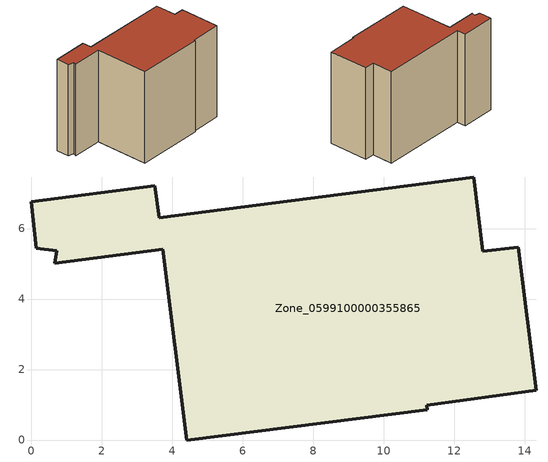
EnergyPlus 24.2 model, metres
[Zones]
Zone_0599100000355865
 floor ground (C_G): 11.24,0.86 4.42,0 3.74,5.41 0.67,5.01 0.73,5.37 0.15,5.44 0,6.76 3.51,7.21 3.63,6.3 12.56,7.46 12.82,5.35 13.82,5.46 14.34,1.42 11.22,0.98 z0
 wall outside (C_F): 0.73,5.37 0.67,5.01 3.74,5.41 4.42,0 11.24,0.86 11.22,0.98 14.34,1.42 13.82,5.46 12.82,5.35 12.56,7.46 3.63,6.3 3.51,7.21 0,6.76 0.15,5.44 0.73,5.37 z0:9.6
 roof outside (C_R): 4.42,0 11.24,0.86 11.22,0.98 14.34,1.42 13.82,5.46 12.82,5.35 12.56,7.46 3.63,6.3 3.51,7.21 0,6.76 0.15,5.44 0.73,5.37 0.67,5.01 3.74,5.41 z9.6
[BUILDING]
Pand.0599100000355865: North Axis=0; Terrain=City; Loads Convergence Tolerance Value=0.04; Temperature Convergence Tolerance Value=0.4; Solar Distribution=FullExterior; Maximum Number of Warmup Days=25; Minimum Number of Warmup Days=1
[Site:Location]
Rotterdam.The.Hague.AP_ZH_NLD Design_Conditions: Latitude=51.96; Longitude=4.45; Time Zone=1; Elevation=-4.5
[SITE:GROUNDTEMPERATURE:BUILDINGSURFACE]
18, 18, 18, 18, 18, 18, 18, 18, 18, 18, 18, 18
[MATERIAL] Thermal Absorptance=0.9; Solar Absorptance=0.7; Visible Absorptance=0.7
Name | Roughness | Thickness | Conductivity | Density | Specific Heat
G.TC.1992-2005 | MediumSmooth | 0.15 | 0.06 | 540 | 1210
F.TC.1992-2005 | Rough | 0.3 | 0.12 | 1920 | 840
R.TC.1992-2005 | MediumRough | 0.2 | 0.08 | 1500 | 1000
[CONSTRUCTION]
C_G: G.TC.1992-2005
C_F: F.TC.1992-2005
C_R: R.TC.1992-2005
[ZONE]
Zone_0599100000355865: Type=1; Multiplier=1; Ceiling Height=Autocalculate; Volume=Autocalculate; Floor Area=autocalculate; Part of Total Floor Area=Yes
[ZONEINFILTRATION:DESIGNFLOWRATE]
Infil_Zone_0599100000355865: Zone or ZoneList or Space or SpaceList=Zone_0599100000355865; Schedule=AlwaysOn; Design Flow Rate Calculation Method=Flow/Area; Flow Rate per Floor Area=0.0015; Constant Term Coefficient=1; Temperature Term Coefficient=0; Velocity Term Coefficient=0; Velocity Squared Term Coefficient=0
[HVACTEMPLATE:ZONE:IDEALLOADSAIRSYSTEM]
Zone_0599100000355865: Maximum Heating Supply Air Temperature=50; Minimum Cooling Supply Air Temperature=13; Maximum Heating Supply Air Humidity Ratio=0.0156; Minimum Cooling Supply Air Humidity Ratio=0.0077; Heating Limit=NoLimit; Cooling Limit=NoLimit; Dehumidification Control Type=ConstantSensibleHeatRatio; Cooling Sensible Heat Ratio=0.7; Dehumidification Setpoint=60; Humidification Control Type=None; Humidification Setpoint=30; Outdoor Air Method=None; Outdoor Air Flow Rate per Person=0.00944; Outdoor Air Flow Rate per Zone Floor Area=0; Outdoor Air Flow Rate per Zone=0; Demand Controlled Ventilation Type=None; Outdoor Air Economizer Type=NoEconomizer; Heat Recovery Type=None; Sensible Heat Recovery Effectiveness=0.7; Latent Heat Recovery Effectiveness=0.65
[ZONECONTROL:THERMOSTAT]
ThermostatControl_Zone_0599100000355865: Zone or ZoneList=Zone_0599100000355865; Control Type Schedule=DualSetpointControlType; Control 1=Thermostat_Zone_0599100000355865; Temperature Difference Between Cutout And Setpoint=0
[THERMOSTATSETPOINT:DUALSETPOINT]
Thermostat_Zone_0599100000355865: Heating Setpoint Temperature Schedule=HeatingSetpoint_Zone_0599100000355865; Cooling Setpoint Temperature Schedule=CoolingSetpoint_Zone_0599100000355865
[SCHEDULE:COMPACT]
HeatingSetpoint_Zone_0599100000355865: Through: 12/31, For: AllDays, Until: 24:00, 21
CoolingSetpoint_Zone_0599100000355865: Through: 12/31, For: AllDays, Until: 24:00, 24
DualSetpointControlType: Through: 12/31, For: AllDays, Until: 24:00, 4
AlwaysOn: Through: 12/31, For: AllDays, Until: 24:00, 1
